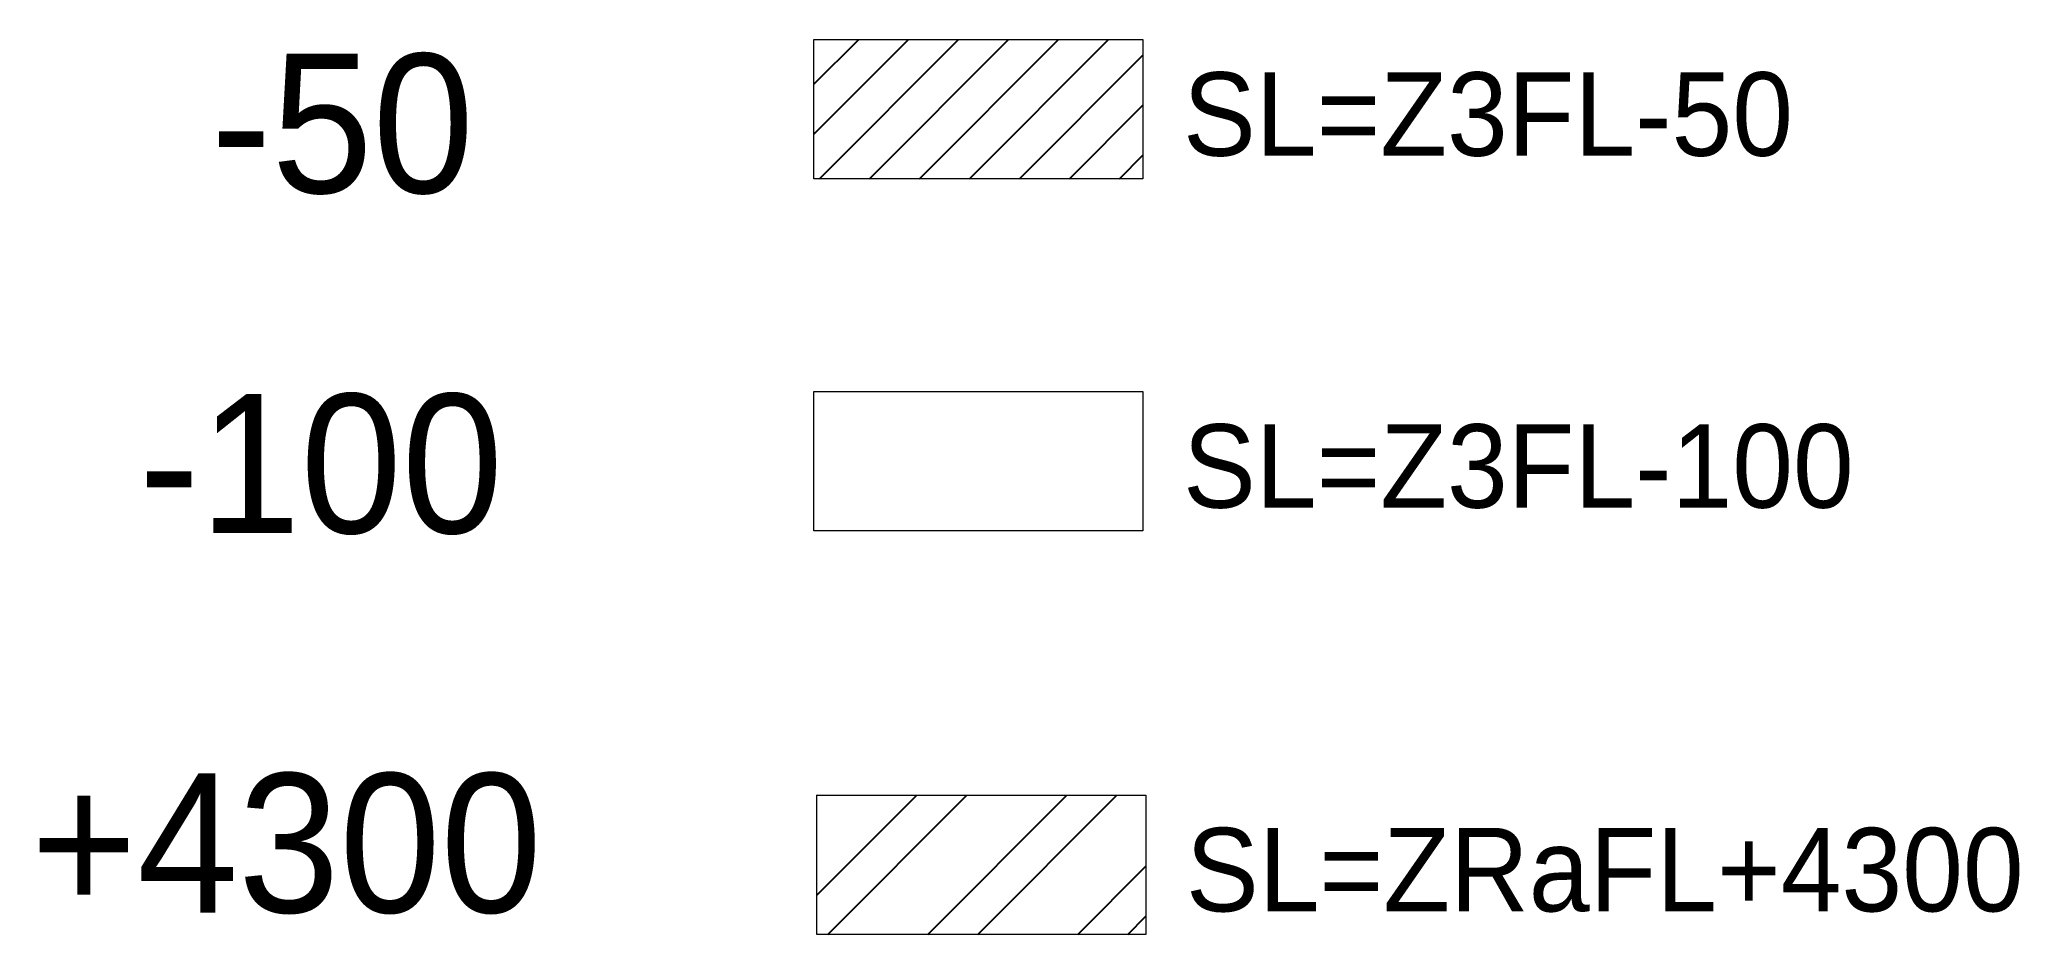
# Model space of a CAD drawing. Header units: millimetres. Extents: x -43750 to 179136, y 88330 to 153500.
# Drawn here: x -43750 to -22404, y 110208 to 119851 of the extents above.
import ezdxf
from ezdxf.enums import TextEntityAlignment as Align

# ---------------------------------------------------------------- set-up
doc = ezdxf.new("R2010")
doc.units = ezdxf.units.MM
doc.layers.add('A-CON', color=2, linetype='Continuous', lineweight=9)
for name, color, linetype in [('A-HAT', 251, 'Continuous'), ('S-TEXT-NOTE', 7, 'Continuous'), ('레벨', 40, 'Continuous')]:
    doc.layers.add(name, color=color, linetype=linetype)
doc.styles.add('Gtx', font='')
doc.styles.get('Gtx').set_extended_font_data('Dotum')

msp = doc.modelspace()

# ---------------------------------------------------------------- hatches: boundary and pattern name
at = {"layer": 'A-HAT'}
h = msp.add_hatch(dxfattribs=at)
h.set_pattern_fill('ANSI31', color=256, scale=120)
h.set_pattern_definition([(45, (-98150.5, 134208.37), (-269.4077, 269.4077), [])])
h.paths.add_polyline_path([(-35400.531, 119850.593), (-31855.344, 119850.593), (-31855.344, 118350.593), (-35400.531, 118350.593)])
h = msp.add_hatch(dxfattribs=at)
h.set_pattern_fill('ANSI32', color=256, scale=120)
h.set_pattern_definition([(45, (-71731.4, 122759.7), (-808.223, 808.223), []), (45, (-71192.5, 122759.7), (-808.223, 808.223), [])])
h.paths.add_polyline_path([(-35368.936, 111707.535), (-31823.748, 111707.535), (-31823.748, 110207.535), (-35368.936, 110207.535)])

# ---------------------------------------------------------------- linework, layer by layer
at = {"layer": 'A-CON'}
for points in [[(-35400.531, 119850.593), (-31855.344, 119850.593), (-31855.344, 118350.593), (-35400.531, 118350.593)], [(-35400.531, 116057.768), (-31855.344, 116057.768), (-31855.344, 114557.768), (-35400.531, 114557.768)], [(-35368.936, 111707.535), (-31823.748, 111707.535), (-31823.748, 110207.535), (-35368.936, 110207.535)]]:
    msp.add_lwpolyline(points, close=True, dxfattribs=at)

# ---------------------------------------------------------------- texts
at = {"layer": 'S-TEXT-NOTE', "color": 4, "style": 'Gtx'}
for s, p in [('SL=Z3FL-50', (-31421.858, 118598.486)), ('SL=Z3FL-100', (-31421.858, 114805.661)), ('SL=ZRaFL+4300', (-31390.263, 110455.428))]:
    msp.add_text(s, height=900, dxfattribs=at).set_placement(p)
at = {"layer": '레벨', "style": 'Gtx'}
for s, p in [('-50', (-40485.404, 118947.725)), ('-100', (-40717.175, 115281.933)), ('+4300', (-41090.381, 111192.987, 0))]:
    msp.add_text(s, height=1500, dxfattribs=at).set_placement(p, align=Align.MIDDLE_CENTER)

doc.saveas('drawing.dxf')
